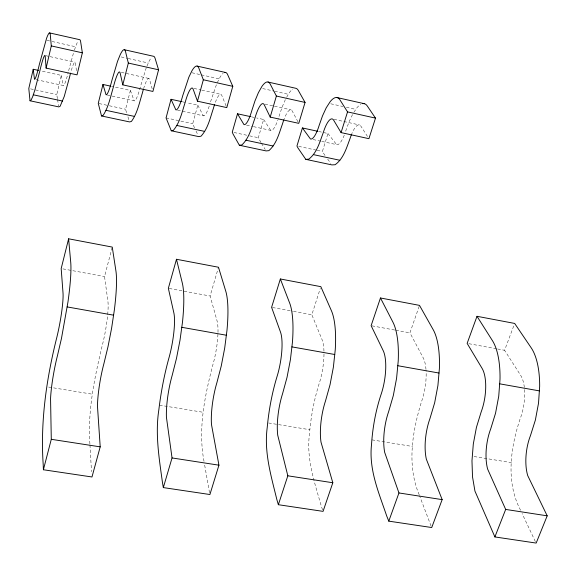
<?xml version="1.0" encoding="UTF-8"?>
<svg xmlns="http://www.w3.org/2000/svg" width="576" height="576" viewBox="0 0 576 576"><rect width="100%" height="100%" fill="white"/><g stroke="black" fill="none" stroke-linecap="round" stroke-linejoin="round"><path stroke-width="0.43" stroke-dasharray="2.88 2.16" d="M57.377 98.69L56.786 94.486L61.322 75.391L41.126 70.992M68.638 70.704L73.858 51.617M126.526 112.694L125.575 109.238L130.385 90.446L111.535 86.335M89.921 443.981C87.559 411.228 94.378 378.554 101.909 346.846A34.049 5.249 -79.5 0 0 107.87 301.003L104.537 276.552L112.025 247.946M194.486 127.836L192.737 123.646L197.806 105.142L186.581 102.694M217.994 332.345A33.401 7.553 -79.9 0 0 217.001 320.659L210.11 296.006L218.491 267.242M261 142.574L258.322 137.707L263.642 119.491L256.673 117.972M210.542 101.794L216.576 84.211M325.008 155.477L322.402 151.452L327.953 133.51L318.586 131.465M323.964 351.216A32.774 9.677 -80.4 0 0 322.034 339.581L311.839 314.755L320.292 288.36M146.268 67.73L140.479 86.443A21.679 3.197 -78.1 0 1 134.172 100.843L106.927 94.946M425.988 369.389A32.177 11.635 -80.8 0 0 423.187 357.797L409.939 332.842L419.501 305.381M74.441 49.997L76.241 44.942A45.727 4.766 -78.3 0 1 78.257 40.86M520.596 510.278C505.598 482.162 510.437 447.811 520.178 418.745A31.601 13.457 -81.3 0 0 520.668 375.358L504.59 350.287L514.037 325.116M285.372 99.598L282.161 106.999L278.892 116.762A21.161 5.054 -77.6 0 1 278.1 119.275M146.952 66.161L149.09 61.25A45.137 6.941 -78.1 0 1 151.618 57.341M352.526 114.538L349.056 121.781L345.593 131.378A20.909 5.918 -77.4 0 1 344.758 133.848M217.267 82.685L220.111 77.148A44.561 9.007 -78 0 1 223.121 73.404M286.618 97.286L289.368 92.65A44.006 10.958 -77.8 0 1 292.838 89.064M353.887 112.284L356.933 107.777A43.459 12.816 -77.6 0 1 360.835 104.342M48.636 387.058L92.462 394.214M159.494 405.166L203.306 412.315M268.654 422.993L309.931 429.732M371.981 439.862L412.574 446.494M474.07 456.538L511.445 462.643M62.95 268.884L104.537 276.552M169.222 288.468L210.11 296.006M272.47 307.505L292.594 311.213M293.472 311.371L311.839 314.755M372.01 325.85L394.942 330.077M395.827 330.235L409.939 332.842M468.878 343.699L496.75 348.84M497.621 348.998L504.59 350.287M30.55 88.862L56.786 94.486M99.108 103.565L108.497 105.581M109.354 105.761L125.575 109.238M166.061 117.922L192.737 123.646M234.007 132.494L248.774 135.662M249.638 135.85L258.322 137.707M298.699 146.369L316.253 150.134M317.131 150.322L322.402 151.452M36.238 79.661L63.324 85.514A21.953 2.196 -78.3 0 0 68.206 72.482M177.566 110.225L203.292 115.79A21.413 4.147 -77.9 0 0 210.046 103.507M246.557 125.143L252.605 126.454M253.469 126.641L270.749 130.378A21.161 5.054 -77.6 0 0 277.826 120.082M313.063 139.529L320.911 141.228M321.782 141.415L336.6 144.619A20.909 5.918 -77.4 0 0 344.462 134.64M182.261 101.75L185.717 102.506M251.438 116.834L255.802 117.785M45.792 55.692L49.234 56.455M50.09 56.642L75.024 62.143M121.291 72.36L148.882 78.451M194.018 88.423L200.945 89.95M201.816 90.144L220.86 94.349M264.917 104.076L273.622 105.998M274.493 106.193L291.031 109.843M334.044 119.34L359.453 124.949M46.85 40.327L51.206 41.299M52.078 41.494L75.593 46.75M121.205 56.945L127.332 58.313M128.203 58.507L148.327 63.007M191.938 72.756L200.47 74.664M201.319 74.851L219.233 78.854M262.649 88.56L273.802 91.051M274.658 91.246L288.382 94.313M330.782 103.788L342.878 106.495M346.334 107.266L355.838 109.39M327.953 133.51L336.6 144.619M327.672 159.098L330.862 163.447M263.642 119.491L270.749 130.378M367.495 136.469L360.886 126.166A21.722 6.408 -77.6 0 0 351.77 133.812M261.461 143.33L265.183 149.407M535.356 541.591L522.094 513.526M297.95 121.802L292.226 111.017A21.996 5.479 -77.8 0 0 284.141 119.016M197.806 105.142L203.292 115.79M196.02 131.026L197.935 135.007M431.064 526.046L419.537 495.698M226.123 105.984L221.81 95.479A22.277 4.5 -78 0 0 214.812 103.838M419.227 494.863C406.649 465.343 412.337 431.482 421.474 401.782A32.177 11.635 -80.8 0 0 426.046 370.195M130.385 90.446L134.172 100.843M322.56 509.868L321.307 506.138C314.669 482.71 306.295 459.13 309.42 434.398C310.802 417.355 313.891 400.486 319.01 384.163A32.774 9.677 -80.4 0 0 323.993 353.729M127.937 116.892L129.06 120.254M152.186 88.898L149.573 79.538A22.565 3.47 -78.1 0 0 143.719 88.279M209.527 492.775L204.617 464.825M61.322 75.391L63.324 85.514M57.521 99.511L58.68 106.078M204.026 461.326C197.899 429.53 204.588 396.756 212.566 365.868A33.401 7.553 -79.9 0 0 217.973 333.173M76.464 70.69L75.434 63.18A22.86 2.383 -78.3 0 0 70.79 72.317M89.971 444.874L91.498 471.73"/><path stroke-width="0.86" d="M38.498 70.416L33.228 69.271L28.8 88.481L30.01 100.778L58.824 106.898L60.12 106.279L64.246 96.473L69.458 77.522A22.86 2.383 -78.3 0 1 70.567 73.13M49.644 32.926L79.754 39.701A45.727 4.766 -78.3 0 1 80.626 41.609L82.354 52.826L77.033 74.858L46.109 68.098L51.293 45.907L50.292 34.79A45.972 3.866 -78.4 0 0 46.577 38.297L39.384 64.296A22.068 1.778 -78.4 0 1 34.488 79.279L33.228 69.271M110.678 86.148L102.96 84.47L98.258 103.378L101.52 115.963L129.629 121.932L131.436 121.435C137.376 113.213 139.334 102.917 142.272 93.384A22.565 3.47 -78.1 0 1 143.474 89.078M68.616 238.802L61.178 268.56L63.014 292.925A34.315 4.284 -79.4 0 1 56.412 339.026C46.231 380.002 40.327 422.215 43.2 464.501L43.402 469.75L91.98 476.978L100.202 446.854L97.474 406.123A36.446 5.954 -79.9 0 1 103.925 363.564L108.043 346.507L111.593 328.298L114.307 310.334A68.148 10.519 -79.5 0 0 115.884 270.698L112.255 247.082L68.616 238.802L70.726 262.31A68.688 8.575 -79.4 0 1 67.954 302.054L61.459 338.494L57.442 355.709A36.756 4.86 -79.7 0 0 50.558 398.556L51.286 439.308L43.402 469.75M124.337 49.723L153.67 56.318A45.137 6.941 -78.1 0 1 155.088 58.334L158.573 69.797L152.899 91.447L122.796 84.866L128.333 63.065L125.539 51.696A45.374 6.084 -78.2 0 0 120.175 54.778L117.526 61.337L111.96 80.194A21.787 2.801 -78.1 0 1 106.049 94.759L102.96 84.47M181.397 101.563L171.036 99.302L166.061 117.922L171.274 130.781L198.706 136.606L200.995 136.224C207.922 128.736 210.089 118.253 213.25 108.857A22.277 4.5 -78 0 1 214.546 104.623M224.474 72.59A44.561 9.007 -78 0 1 227.642 74.628L232.783 86.328L226.786 107.604L197.467 101.189L203.335 79.769L198.842 68.162A44.791 8.194 -78 0 0 191.923 70.834L188.842 77.213L182.722 95.702A21.521 3.773 -77.9 0 1 175.853 109.85L171.036 99.302M176.479 259.272L168.35 288.31L173.858 312.89A33.66 6.653 -79.8 0 1 168.826 358.351C164.167 375.264 160.913 392.522 158.825 409.932C155.088 434.153 159.156 458.338 162.439 482.35L163.325 487.591L209.909 494.525L218.938 465.178L211.486 424.526A35.705 8.539 -80.5 0 1 216.9 382.658L221.249 365.998L224.69 348.142L226.966 330.466A66.852 15.12 -79.9 0 0 225.734 291.096L218.491 267.242L176.479 259.272L182.304 283.032A67.363 13.327 -79.8 0 1 182.441 322.51L179.993 340.301L176.508 358.294L172.253 375.113A36 7.531 -80.2 0 0 166.428 417.254L172.044 457.942L163.325 487.591M250.567 116.64L237.499 113.789L232.272 132.12L233.006 133.942L239.35 145.238L266.119 150.919L268.877 150.646C276.624 143.892 279.122 133.243 282.478 123.941A21.996 5.479 -77.8 0 1 283.853 119.779M268.034 82.044L295.906 88.315A44.006 10.958 -77.8 0 1 298.346 90.511L305.064 102.427L298.764 123.343L270.202 117.094L276.379 96.041L270.281 84.204A44.222 10.188 -77.9 0 0 261.871 86.494L258.394 92.693L254.945 100.987L251.755 110.822A21.262 4.694 -77.7 0 1 243.965 124.589L237.499 113.789M317.736 131.285L302.407 127.944L296.95 145.994L297.878 147.838L305.791 159.35L331.927 164.902L335.124 164.729C343.577 158.681 346.478 147.91 350.014 138.658A21.722 6.408 -77.6 0 1 351.461 134.568M280.354 278.978L271.598 307.339L280.498 332.1A33.026 8.842 -80.2 0 1 276.919 376.934C271.937 393.415 268.798 410.393 267.221 427.543C263.909 452.102 271.087 475.877 276.833 499.478L278.352 504.706L323.064 511.366L332.82 482.746L321.019 442.202A34.999 10.915 -81.1 0 1 325.483 401.011L330.034 384.725L333.374 367.207L335.246 349.812A65.599 19.375 -80.4 0 0 331.416 310.723L320.839 286.661L280.354 278.978L289.627 302.962A66.096 17.712 -80.2 0 1 292.442 342.166L290.412 359.669L287.035 377.323L282.557 393.754A35.28 9.986 -80.8 0 0 277.726 435.211L287.827 475.805L278.352 504.706M362.664 103.666A43.459 12.816 -77.6 0 1 367.286 105.991L375.502 118.116L368.914 138.679L341.071 132.595L347.544 111.888L339.919 99.842A43.675 12.089 -77.7 0 0 330.106 101.772L326.239 107.791L322.495 115.913L319.104 125.575A21.002 5.58 -77.5 0 1 310.45 138.967L302.407 127.944M380.462 297.972L371.124 325.685L383.177 350.59A32.414 10.872 -80.6 0 1 380.952 394.812C375.66 410.89 372.629 427.608 371.527 444.485C368.719 469.793 378.763 492.444 386.683 515.923L388.786 521.143L431.726 527.53L442.152 499.622L426.348 459.194A34.322 13.097 -81.7 0 1 429.919 418.666L434.671 402.739L437.911 385.553L439.402 368.424A64.397 23.306 -80.8 0 0 433.159 329.616L419.501 305.381L380.462 297.972L392.918 322.142A64.872 21.773 -80.6 0 1 398.218 361.066L396.583 378.295L393.3 395.618L388.627 411.682A34.589 12.247 -81.4 0 0 384.71 452.477L398.952 492.955L388.786 521.143M477.007 316.296L467.136 343.382L482.105 368.41A31.831 12.744 -81.1 0 1 481.133 412.034L476.424 427.406L473.306 443.995L471.974 460.8L472.514 476.827L474.934 491.062L494.885 536.933L536.17 543.074L547.2 515.83L527.702 475.553A33.674 15.106 -82.4 0 1 530.453 435.658L535.37 420.07L538.524 403.2L539.662 386.345A63.245 26.942 -81.3 0 0 531.194 347.825L514.67 323.438L477.007 316.296L492.415 340.618A63.698 25.524 -81.1 0 1 500.011 379.253L498.737 396.223L495.547 413.215L490.694 428.94A33.926 14.328 -82.1 0 0 487.627 469.087L505.678 509.422L494.885 536.933M30.01 100.778L31.09 100.109L32.738 96.509L34.834 90.166L39.809 71.057A22.975 1.93 -78.4 0 1 45.238 56.52L46.109 68.098M101.52 115.963L103.126 115.416C108.626 106.906 110.534 96.682 113.364 87.091A22.68 3.038 -78.2 0 1 120.146 73.044L122.796 84.866M171.274 130.781L173.376 130.349C179.928 122.566 181.994 112.162 185.076 102.715A22.392 4.097 -78 0 1 193.14 89.15L197.467 101.189M239.35 145.238L241.92 144.922C249.358 137.873 251.712 127.289 254.995 117.95A22.104 5.09 -77.9 0 1 264.276 104.846L270.202 117.094M305.791 159.35L308.815 159.134C317.002 152.813 319.73 142.085 323.201 132.811A21.83 6.041 -77.7 0 1 333.626 120.146L341.071 132.595M51.286 439.308L100.202 446.854M172.044 457.942L218.938 465.178M287.827 475.805L332.82 482.746M398.952 492.955L442.152 499.622M505.678 509.422L547.2 515.83M67.176 306.922L113.573 315.173M181.778 327.298L226.354 335.225M291.895 346.882L334.742 354.499M397.778 365.71L438.998 373.039M499.673 383.825L539.359 390.881M33.3 94.802L62.582 101.059M105.948 110.318L134.503 116.417M176.796 125.446L204.638 131.393M245.894 140.206L273.06 146.002M313.322 154.598L339.833 160.265M51.293 45.907L82.354 52.826M128.333 63.065L158.573 69.797M203.335 79.769L232.783 86.328M276.379 96.041L305.064 102.427M347.544 111.888L375.502 118.116M197.107 66.089L225.691 72.518M337.19 97.596L364.37 103.709"/></g></svg>
